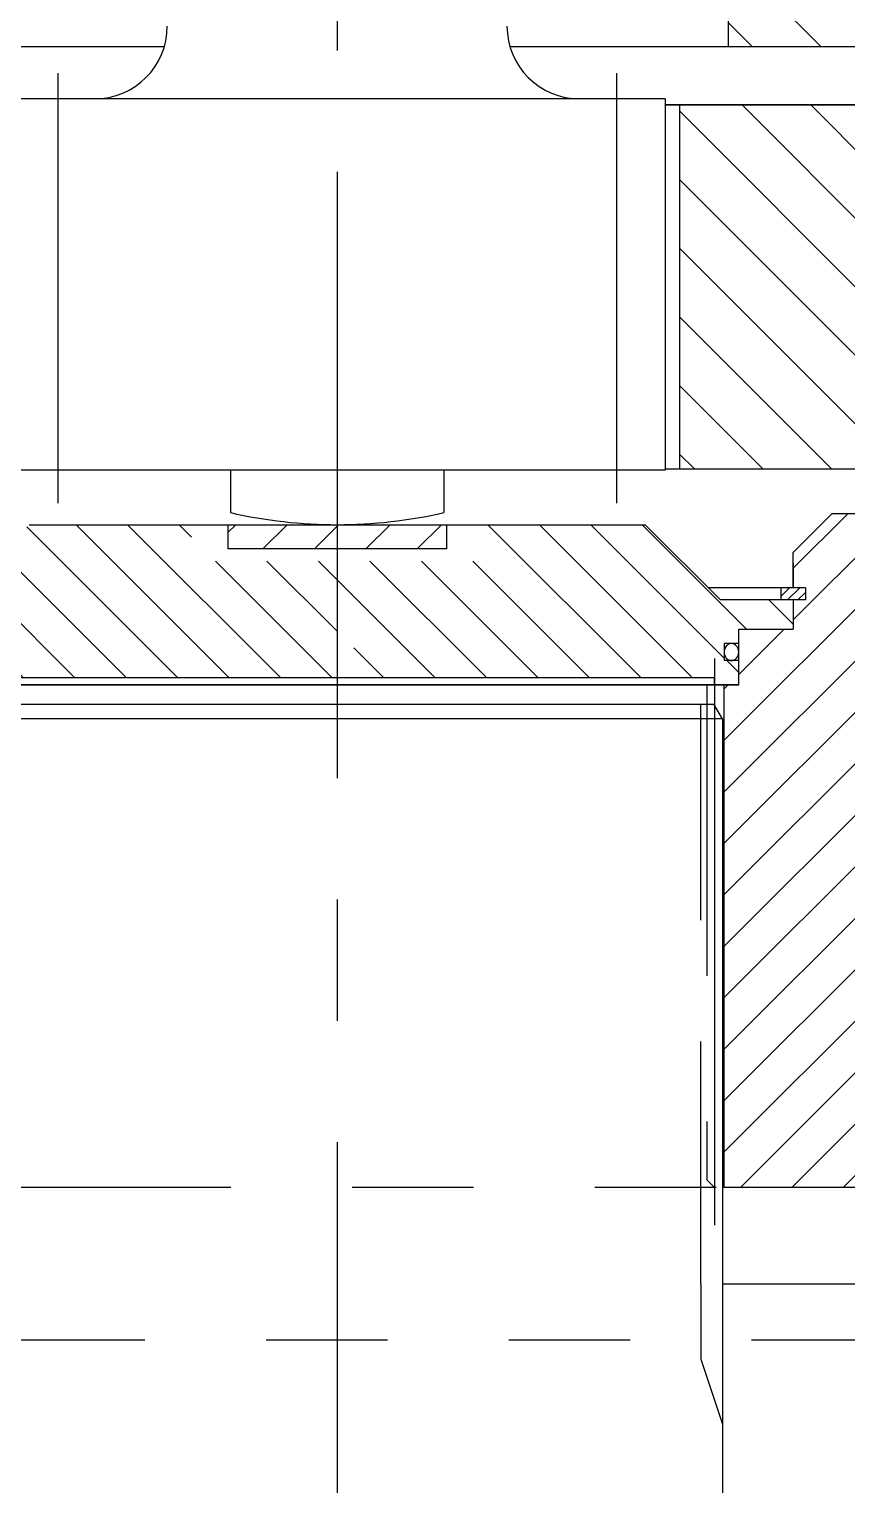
# Model space of a CAD drawing. Header units: millimetres. Extents: x 0 to 8400, y -232 to 5940.
# Drawn here: x 4409 to 4746, y 2758 to 3359 of the extents above; entities that cross this region are included whole.
import ezdxf

# ---------------------------------------------------------------- set-up
doc = ezdxf.new("R2010")
doc.units = ezdxf.units.MM
doc.header["$LTSCALE"] = 200
for name, pattern in [('F', [0.75, 0.5, -0.25]), ('G', [2, 1.25, -0.25, 0.25, -0.25]), ('K', [2.5, 1.25, -0.25, 0.25, -0.25, 0.25, -0.25])]:
    doc.linetypes.add(name, pattern=pattern)
for name, color, linetype in [('01', 7, 'Continuous'), ('02', 1, 'Continuous'), ('04', 2, 'F'), ('05', 4, 'G'), ('07', 6, 'K'), ('11', 3, 'Continuous')]:
    doc.layers.add(name, color=color, linetype=linetype)
pattern_1 = [(135, (4698.081268292802, -712.9915346404514), (-14.14213562373095, -14.14213562373095), [])]

# ---------------------------------------------------------------- blocks, each defined once
blk = doc.blocks.new('01001')
at = {"layer": '02'}
h = blk.add_hatch(dxfattribs=at)
h.set_pattern_fill('_USER', color=256, scale=20, angle=135, style=0, pattern_type=0)
h.set_pattern_definition(pattern_1)
h.paths.add_polyline_path([(10374.86026181032, 3153.457599658789), (10337.35244743172, 3153.457599658789), (10337.35244743172, 3147.457599658789), (10333.35244743172, 3147.457599658789, -0.04371584273154108), (10332.85659392589, 3147.457599658789), (10329.35244743172, 3147.45759965879), (10329.35244743172, 3153.457599658789), (10321.83526181049, 3153.457599658789), (10321.83526181049, 3163.457599658789), (9914.072761810496, 3163.457599658789), (9914.072761810496, 3121.445599658789), (9899.072761810494, 3121.445599658789), (9899.072761810494, 3088.457599658789), (10332.96148828669, 3088.457599658789), (10374.86026181032, 3111.342541408391)])
h.paths.add_polyline_path([(10427.86026181049, 3140.290928454827), (10394.86026181059, 3122.266461048665), (10394.86026181059, 3094.45759965879), (10408.48526181049, 3094.457599658789), (10408.48526181049, 3079.45759965879), (10427.86026181049, 3079.457599658791)])
h.paths.add_polyline_path([(10427.86026181049, 3140.290928454827), (10427.86026181049, 3153.457599658789), (10394.86026181059, 3153.457599658789), (10394.86026181059, 3122.266461048666)])
h.paths.add_polyline_path([(9576.647761810491, 3121.445599658789), (9561.647761810491, 3121.445599658789), (9561.647761810487, 3163.457599658787), (9272.722761810492, 3163.457599658787), (9272.722761810492, 3103.782599654504), (9252.968662219091, 3103.782599654504), (9252.968662219091, 3088.457599658791), (9576.647761810491, 3088.457599658791)])
h.paths.add_polyline_path([(10109.94517407693, 3063.932192288436), (10109.94517407693, 3110.571029861071), (10145.94517407693, 3110.571029861071), (10145.94517407693, 3063.932192288436)], flags=9)
h.paths.add_polyline_path([(9958.582199809855, 3077.583199658789), (9958.582199809855, 3108.247999658789), (9994.582199809855, 3108.247999658789), (9994.582199809855, 3077.583199658789)], flags=9)
h.paths.add_polyline_path([(10175.45139007138, 3132.362037592963), (10190.6223891872, 3132.362037592963), (10190.6223891872, 3152.054345285272), (10175.45139007138, 3152.054345285272)], flags=24)
h.paths.add_polyline_path([(10324.06297717419, 3141.08641268438), (10339.23397629002, 3141.08641268438), (10339.23397629002, 3160.778720376688), (10324.06297717419, 3160.778720376688)], flags=24)
h = blk.add_hatch(dxfattribs=at)
h.set_pattern_fill('_USER', color=256, scale=20, angle=45, style=0, pattern_type=0)
h.set_pattern_definition([(45, (4698.081268292802, -712.9915346404514), (-14.14213562373095, 14.14213562373095), [])])
h.paths.add_polyline_path([(9121.285261810492, 3051.105072075105), (9067.70000355169, 3079.457599658791), (9067.235261810492, 3079.457599658791), (9067.235261810492, 3078.457599658789), (9047.860261810492, 3078.45759965879), (9047.860261810494, 2855.907421699933), (9112.735261810492, 2839.03723684441), (9112.735261810492, 2899.457599658787, -0.289261294317525), (9121.285261810492, 2913.000032970419)])
h.paths.add_polyline_path([(9112.860261810492, 3094.457599658789), (9090.860261810492, 3094.457599658788), (9090.860261810492, 3067.20326175943), (9121.285261810493, 3051.105072075106), (9121.285261810492, 3065.975412336253, -0.2867567683141176), (9112.860261810494, 3079.457599658789)])
h.paths.add_polyline_path([(9090.860261810492, 3094.457599658789), (9078.617061609752, 3094.457599658789), (9078.617061609752, 3090.457599658789), (9071.617061609752, 3090.457599658788), (9071.617061609752, 3094.457599658788), (9067.235261810492, 3094.457599658789), (9067.235261810492, 3079.703499435424), (9090.860261810494, 3067.20326175943)])
h.paths.add_polyline_path([(9112.735261810492, 2839.03723684441), (9047.860261810492, 2855.907421699933), (9047.860261810492, 2728.45759965879), (9034.580261810494, 2728.45759965879), (9034.580261810494, 2678.45759965879), (9058.485261810494, 2678.45759965879), (9058.485261810492, 2659.45759965879), (9112.735261810492, 2659.45759965879)])
h.paths.add_polyline_path([(9008.580261810494, 2728.45759965879), (8976.510261810494, 2728.45759965879), (8976.510261810494, 2678.457599658788), (9008.580261810494, 2678.45759965879)])
h.paths.add_polyline_path([(10427.86026181049, 3062.309830953774), (10354.43526181049, 3033.348146779909), (10354.43526181049, 2951.094088121154), (10427.86026181049, 2943.078959105712)])
h.paths.add_polyline_path([(10384.86026181049, 3063.189255898038), (10376.86026181035, 3068.206836634586), (10376.86026181035, 3073.371388236978), (10374.86026181032, 3073.371388236979), (10374.86026181032, 3094.457599658789), (10372.86026181049, 3094.457599658789), (10372.86026181049, 3089.45759965879), (10365.86026181049, 3089.45759965879), (10365.86026181049, 3094.457599658789), (10362.86026181049, 3094.457599658789), (10362.86026181049, 3079.457599658789, -0.2867567683141442), (10354.43526181049, 3065.975412336252), (10354.43526181049, 3033.348146779909), (10384.86026181049, 3045.34895360306)])
h.paths.add_polyline_path([(10427.86026181049, 3078.457599658789), (10408.48526181049, 3078.45759965879), (10408.48526181049, 3094.457599658789), (10394.86026181059, 3094.45759965879), (10394.86026181059, 3073.371388236978), (10392.86026181056, 3073.371388236978), (10392.86026181056, 3068.206836634586), (10384.86026181049, 3063.189255898023), (10384.86026181049, 3045.348953603059), (10427.86026181049, 3062.309830953774)])
h.paths.add_polyline_path([(10427.86026181049, 2943.078959105711), (10354.43526181049, 2951.094088121154), (10354.43526181049, 2913.000032970421, -0.2892612943175812), (10362.98526181049, 2899.457599658788), (10362.98526181049, 2812.420287349652), (10427.86026181049, 2805.665642016207)])
h.paths.add_polyline_path([(10427.86026181049, 2805.665642016207), (10362.98526181049, 2812.420287349651), (10362.98526181049, 2685.87538590358), (10417.31026181049, 2674.478315774517), (10417.31026181049, 2678.457599658789), (10441.14026181049, 2678.457599658787), (10441.14026181049, 2728.457599658788), (10435.89026181018, 2728.457599658788), (10427.86026181049, 2728.45759965879)])
h.paths.add_polyline_path([(10417.31026181049, 2674.478315774516), (10362.98526181049, 2685.87538590358), (10362.98526181049, 2659.457599658789), (10417.31026181049, 2659.457599658789)])
h.paths.add_polyline_path([(10499.21026181049, 2728.45759965879), (10467.14026181049, 2728.45759965879), (10467.14026181049, 2678.457599658789), (10499.21026181049, 2678.45759965879)])
h.paths.add_polyline_path([(10387.40644456204, 2982.288218733184), (10402.57744367787, 2982.288218733184), (10402.57744367787, 3001.980526425493), (10387.40644456204, 3001.980526425493)], flags=24)
at = {"layer": '02', "linetype": 'Continuous'}
h = blk.add_hatch(dxfattribs=at)
h.set_pattern_fill('_USER', color=1, scale=20, angle=135, style=0, pattern_type=0)
h.set_pattern_definition(pattern_1)
h.paths.add_polyline_path([(9960.190261832859, 2991.957599658787), (9960.190261832859, 3035.957599653853), (9954.095406884224, 3035.957599653853), (9954.095406884226, 3038.957599653853), (9960.190261832859, 3038.957599653853), (9960.19026183286, 3064.45759965879), (9878.941611618844, 3064.457599658789), (9878.941611618844, 2914.457599658787), (9960.190261834321, 2914.457599658787), (9960.190261833839, 2939.957599669081), (9954.09540688236, 2939.95759966931), (9954.09540688247, 2942.95759966362), (9960.190261833783, 2942.957599663628)])
h.paths.add_polyline_path([(10240.19026178804, 2988.285462284257), (10240.19026178719, 2942.957599658518), (10246.28511673499, 2942.957599658289), (10246.28511673488, 2939.957599658289), (10240.19026178713, 2939.957599658519), (10240.19026178665, 2914.457599658787), (10319.63151491537, 2914.457599658788), (10319.63151491537, 3019.62019137448)])
h.paths.add_polyline_path([(10246.28511673675, 3035.957599653853), (10240.19026178811, 3035.957599653853), (10240.19026178811, 2991.957599658787), (10240.19026178804, 2988.285462284257), (10319.63151491537, 3019.62019137448), (10319.63151491537, 3064.457599658789), (10289.02121631355, 3064.45759965879), (10242.33467733305, 3038.957599653852), (10246.28511673675, 3038.957599653852)])
h.paths.add_polyline_path([(10240.19026178811, 3064.457599658789), (10240.19026178811, 3038.957599653853), (10242.33467733305, 3038.957599653853), (10289.02121631355, 3064.457599658789)], flags=17)
h.paths.add_polyline_path([(9903.206102576856, 3002.432117611546), (9903.206102576856, 3071.44559965879), (9939.210826986306, 3071.44559965879), (9939.210826986306, 3002.432117611546)], flags=9)
h.paths.add_polyline_path([(10290.11221695485, 2948.247788721553), (10305.28321607068, 2948.247788721553), (10305.28321607068, 2967.940096413861), (10290.11221695485, 2967.940096413861)], flags=24)
h.paths.add_polyline_path([(10233.08882439856, 3028.685489660255), (10248.25982351439, 3028.685489660255), (10248.25982351439, 3048.377797352564), (10233.08882439856, 3048.377797352564)], flags=9)
h = blk.add_hatch(dxfattribs=at)
h.set_pattern_fill('_USER', color=1, scale=15, angle=45, style=0, pattern_type=0)
h.set_pattern_definition([(45, (4698.081268292802, -304.5716036812109), (-10.60660171779821, 10.60660171779821), [])])
h.paths.add_polyline_path([(9310.530261810494, 2942.957599663723), (9298.030261810494, 2942.957599663708), (9298.030261810494, 2937.957599663907, -0.4142135623729884), (9293.030261810494, 2932.957599663909), (9290.950682277176, 2932.957599663909), (9289.912424871283, 2932.957599663909), (9264.643795918417, 2899.894006511444, -0.2339646167332743), (9256.691888091667, 2895.957599663602), (9249.860261810496, 2895.957599663602, 0.4142135623731128), (9219.860261810492, 2865.957599663602), (9219.860261810492, 2810.957599658629, 0.414213562373094), (9249.860261810492, 2780.957599658629), (9299.92534664064, 2780.957599658629), (9299.92534664064, 2788.957599658626), (9310.530261810494, 2788.957599658626)])
h.paths.add_polyline_path([(9440.530261810494, 2788.957599658626), (9451.373612900457, 2788.957599658625), (9451.373612900457, 2780.957599658627), (9487.860261810492, 2780.957599658628, -0.4142135623730951), (9507.860261810492, 2760.957599658628), (9507.860261810492, 2670.957599658628), (9509.260261810492, 2670.957599658628), (9509.260261810492, 2618.457599658786), (9578.425261810495, 2618.457599658786), (9578.425261810495, 2825.45759965879), (9572.360261810492, 2825.45759965879), (9572.360261810494, 2848.457599658791), (9549.860261810492, 2848.457599658791), (9549.860261810492, 2860.457599658789), (9544.860261810492, 2860.45759965879), (9544.860261810492, 2865.457599658789), (9549.860261810494, 2865.457599658789), (9549.860261810496, 2880.031752290633), (9533.934414437517, 2895.957599663609), (9494.368635534373, 2895.957599658626, -0.2339646167567582), (9486.416727706586, 2899.894006506177), (9461.148098749705, 2932.957599663909), (9458.922506986324, 2932.957599663909), (9458.030261810503, 2932.957599663907, -0.414213562373681), (9453.030261810494, 2937.957599663907), (9453.030261810494, 2942.957599663707), (9440.530261810494, 2942.957599663722)])
h.paths.add_polyline_path([(10035.19026181049, 2942.95759966372), (10022.69026181049, 2942.957599663706), (10022.69026181049, 2937.957599663907, -0.414213562373681), (10017.69026181048, 2932.957599663907), (10016.79801663466, 2932.957599663909), (10014.57242487128, 2932.957599663909), (9989.303795914355, 2899.819853889524, -0.233964616721668), (9981.351888087873, 2895.883447042031), (9941.786109183471, 2895.883447042034), (9925.860261810489, 2879.957599669057), (9925.860261810492, 2865.457599658789), (9930.860261810492, 2865.457599658789), (9930.860261810492, 2860.457599658789), (9925.860261810492, 2860.457599658789), (9925.860261810492, 2848.457599658791), (9903.360261810494, 2848.45759965879), (9903.360261810492, 2825.45759965879), (9897.295261810494, 2825.457599658789), (9897.295261810494, 2618.457599658786), (9966.460261810495, 2618.457599658787), (9966.460261810495, 2670.957599658628), (9967.860261810492, 2670.957599658628), (9967.860261810492, 2760.957599658628, -0.3892033906095524), (9986.139620635447, 2780.883447042032), (10024.34691072053, 2780.883447042033), (10024.34691072053, 2788.883447042031), (10035.19026181049, 2788.883447042031)])
h.paths.add_polyline_path([(10255.86026181049, 2865.883447047007, 0.4142135623731128), (10225.86026181049, 2895.883447047007), (10219.02863552932, 2895.883447047006, -0.2339646167216768), (10211.07672770284, 2899.819853894501), (10185.8080987497, 2932.957599663909), (10184.76984134381, 2932.957599663909), (10183.58250698632, 2932.957599663909), (10182.6902618105, 2932.957599663907, -0.414213562373681), (10177.69026181049, 2937.957599663907), (10177.69026181049, 2942.957599663705), (10165.19026181049, 2942.95759966372), (10165.19026181049, 2788.883447042031), (10175.79517698035, 2788.883447042031), (10175.79517698035, 2780.883447042033), (10225.86026181049, 2780.883447042033, 0.414213562373094), (10255.86026181049, 2810.883447042033)])
h = blk.add_hatch(dxfattribs=at)
h.set_pattern_fill('_USER', color=1, scale=15, angle=135, style=0, pattern_type=0)
h.set_pattern_definition([(135, (4683.626760356682, -304.5716036812109), (-10.60660171779821, -10.60660171779821), [])])
h.paths.add_polyline_path([(9579.860261810492, 2860.45759965879), (9549.860261810492, 2860.45759965879), (9549.860261810492, 2848.45759965879), (9572.360261810492, 2848.457599658791), (9572.360261810492, 2842.457599658791), (9578.360261810492, 2842.457599658791), (9578.360261810492, 2835.457599658791), (9576.312361057051, 2835.457599658791), (9579.032644618641, 2825.45759965879), (9582.285261810492, 2825.45759965879), (9582.285261810492, 2828.45759965879), (9737.860261810492, 2828.457599658791), (9737.860261810492, 2876.457599658789), (9677.860261810492, 2876.45759965879), (9677.860261810492, 2891.457599658793), (9610.860261810496, 2891.457599658794)])
h.paths.add_polyline_path([(9893.435261810493, 2828.45759965879), (9893.435261810493, 2825.45759965879), (9903.360261810492, 2825.45759965879), (9903.360261810492, 2835.45759965879), (9897.360261810492, 2835.45759965879), (9897.360261810492, 2842.457599658791), (9903.360261810492, 2842.45759965879), (9903.360261810492, 2848.45759965879), (9925.860261810492, 2848.457599658791), (9925.860261810492, 2860.457599658789), (9895.860261810494, 2860.457599658789), (9864.860261810496, 2891.457599658789), (9797.860261810492, 2891.45759965879), (9797.860261810492, 2876.45759965879), (9737.860261810492, 2876.45759965879), (9737.860261810492, 2859.790066694007), (9749.10869787393, 2828.45759965879)])
h.paths.add_polyline_path([(9576.312361057051, 2835.45759965879), (9572.360261810492, 2835.457599658791), (9572.360261810492, 2825.45759965879), (9579.032644618641, 2825.45759965879)], flags=16)
h.paths.add_polyline_path([(9540.734952234932, 2854.864873905651), (9555.90595135076, 2854.864873905651), (9555.90595135076, 2874.557181597959), (9540.734952234932, 2874.557181597959)], flags=9)
h.paths.add_polyline_path([(9568.271313976718, 2829.863582564773), (9583.442313092546, 2829.863582564773), (9583.442313092546, 2849.555890257082), (9568.271313976718, 2849.555890257082)], flags=25)
h.paths.add_polyline_path([(9730.771313976718, 2850.696049599987), (9745.942313092546, 2850.696049599987), (9745.942313092546, 2870.388357292296), (9730.771313976718, 2870.388357292296)], flags=9)
h = blk.add_hatch(dxfattribs=at)
h.set_pattern_fill('_USER', color=1, scale=15, angle=45, style=0, pattern_type=0)
h.set_pattern_definition([(45, (4683.626760356682, -304.5716036812109), (-10.60660171779821, 10.60660171779821), [])])
h.paths.add_polyline_path([(9782.860261810492, 2891.45759965879), (9737.860261810492, 2891.457599658791), (9737.860261810492, 2881.457599658791), (9782.860261810492, 2881.457599658789)])
h.paths.add_polyline_path([(9737.860261810492, 2881.45759965879), (9737.860261810492, 2891.457599658791), (9692.860261810492, 2891.457599658792), (9692.860261810492, 2881.457599658791)])
h = blk.add_hatch(dxfattribs=at)
h.set_pattern_fill('_USER', color=1, scale=15, angle=45, style=0, pattern_type=0)
h.set_pattern_definition([(135, (16917.48440633965, 0), (10.60660171779821, 10.60660171779821), [])])
h.paths.add_polyline_path([(9985.510261810494, 2663.457599658787), (9971.460261810495, 2663.457599658788), (9971.460261810495, 2668.457599658787), (10007.86026181049, 2668.457599658787), (10007.86026181049, 2678.457599658787), (10027.86026181049, 2678.457599658787), (10027.86026181049, 2740.457599658787), (10087.86026181049, 2740.457599658787), (10087.86026181049, 2733.457599658788), (10127.86026181049, 2693.457599658787), (10243.06826181049, 2693.457599658787), (10243.06826181049, 2633.457599658788), (10235.66026181049, 2633.457599658788), (10235.66026181049, 2621.457599658789), (10041.96026181049, 2621.457599658788), (10041.96026181049, 2583.457599658789), (10036.96026181049, 2578.457599658787), (9995.360261810492, 2578.457599658788), (9985.510261810494, 2621.097599658786), (9985.510261810494, 2623.557599658787), (9992.860261810492, 2623.557599658787), (9992.860261810492, 2628.557599658788), (9985.510261810494, 2628.557599658788)])
edge = h.paths.add_edge_path()
edge.add_line((10318.25226181049, 2693.457599658787), (10357.36026181049, 2693.457599658787))
edge.add_line((10357.36026181049, 2693.457599658787), (10357.36026181049, 2653.457599658785))
edge.add_line((10357.36026181049, 2653.457599658785), (10417.23526181049, 2653.457599658787))
edge.add_line((10417.23526181049, 2653.457599658787), (10417.23526181049, 2671.657599658793))
edge.add_line((10417.23526181049, 2671.657599658793), (10420.29269269699, 2674.715030545284))
edge.add_ellipse((10419.44360508755, 2676.329902876457), major_axis=(1.823741624486843, 1.694526987754304), ratio=0.7207371697363877, start_angle=258.9491555986681, end_angle=286.885066332799)
edge.add_ellipse((10419.44360508755, 2676.329902876457), major_axis=(1.823741624486843, 1.694526987754304), ratio=0.7207371697363877, start_angle=286.885066332799, end_angle=390.60908917607657, ccw=False)
edge.add_line((10421.14197308806, 2675.564310936361), (10424.03526181049, 2678.457599658792))
edge.add_line((10424.03526181049, 2678.457599658792), (10441.14026181049, 2678.457599658791))
edge.add_line((10441.14026181049, 2678.457599658791), (10441.14026181049, 2618.457599658789))
edge.add_line((10441.14026181049, 2618.457599658789), (10417.23526181049, 2618.457599658789))
edge.add_line((10417.23526181049, 2618.457599658789), (10417.23526181049, 2621.457599658789))
edge.add_line((10417.23526181049, 2621.457599658789), (10325.66026181049, 2621.457599658789))
edge.add_line((10325.6602618105, 2621.457599658789), (10325.6602618105, 2633.457599658788))
edge.add_line((10325.6602618105, 2633.457599658788), (10318.25226181049, 2633.457599658788))
edge.add_line((10318.25226181049, 2633.457599658788), (10318.25226181049, 2693.457599658787))
h.paths.add_polyline_path([(10467.14026181049, 2678.457599658791), (10499.21026181049, 2678.457599658789), (10499.21026181049, 2618.457599658789), (10467.14026181049, 2618.457599658789)])
h.paths.add_polyline_path([(9433.760261810494, 2621.457599658788), (9240.060261810493, 2621.457599658789), (9240.060261810493, 2633.457599658788), (9232.652261810494, 2633.457599658788), (9232.652261810494, 2693.457599658787), (9347.860261810492, 2693.457599658787), (9387.860261810494, 2733.457599658786), (9387.860261810494, 2740.457599658787), (9447.860261810492, 2740.457599658787), (9447.860261810492, 2678.457599658788), (9467.860261810492, 2678.457599658788), (9467.860261810492, 2668.457599658787), (9504.260261810492, 2668.457599658787), (9504.260261810494, 2663.457599658788), (9490.210261810495, 2663.457599658787), (9490.210261810495, 2628.557599658788), (9482.860261810492, 2628.557599658788), (9482.860261810492, 2623.557599658788), (9490.210261810491, 2623.557599658787), (9490.210261810491, 2621.097599658787), (9480.360261810492, 2578.457599658787), (9438.760261810492, 2578.457599658787), (9433.760261810494, 2583.457599658788)])
edge = h.paths.add_edge_path()
edge.add_line((9044.080261810494, 2653.457599658787), (9034.580261810494, 2653.457599658787))
edge.add_line((9034.580261810494, 2653.457599658787), (9034.580261810494, 2678.457599658789))
edge.add_line((9034.580261810494, 2678.457599658789), (9051.610261810492, 2678.457599658789))
edge.add_line((9051.610261810492, 2678.457599658789), (9054.950710641187, 2675.117150828141))
edge.add_ellipse((9056.27691853343, 2676.329902876594), major_axis=(-1.823741624486501, 1.694526987754671), ratio=0.7207371697363876, start_angle=86.6363884125912, end_angle=87.52938965594853)
edge.add_ellipse((9056.27691853343, 2676.329902876594), major_axis=(-1.823741624486501, 1.694526987754671), ratio=0.7207371697363876, start_angle=87.52938965594848, end_angle=200.2065284204878, ccw=False)
edge.add_line((9054.978129306988, 2675.089732162293), (9058.410261810493, 2671.657599658788))
edge.add_line((9058.410261810493, 2671.657599658788), (9058.410261810493, 2659.457599658789))
edge.add_line((9058.410261810493, 2659.457599658789), (9058.410261810492, 2653.457599658787))
edge.add_line((9058.410261810492, 2653.457599658787), (9118.360261810492, 2653.457599658786))
edge.add_line((9118.360261810492, 2653.457599658786), (9118.360261810492, 2693.457599658787))
edge.add_line((9118.360261810494, 2693.457599658787), (9157.468261810493, 2693.457599658787))
edge.add_line((9157.468261810493, 2693.457599658787), (9157.468261810493, 2633.457599658788))
edge.add_line((9157.468261810494, 2633.457599658788), (9150.060261810493, 2633.457599658788))
edge.add_line((9150.060261810493, 2633.457599658788), (9150.060261810495, 2621.457599658789))
edge.add_line((9150.060261810493, 2621.457599658789), (9058.485261810492, 2621.457599658789))
edge.add_line((9058.485261810492, 2621.457599658789), (9058.485261810492, 2618.457599658788))
edge.add_line((9058.485261810492, 2618.457599658788), (9044.080261810494, 2618.457599658788))
edge.add_line((9044.080261810494, 2618.457599658788), (9044.080261810494, 2653.457599658787))
h.paths.add_polyline_path([(8976.510261810494, 2678.457599658789), (9008.580261810494, 2678.457599658789), (9008.580261810494, 2653.457599658787), (9003.33026181018, 2653.457599658787), (8999.080261810494, 2653.457599658787), (8999.080261810494, 2618.457599658787), (8976.510261810494, 2618.457599658787)])
at = {"layer": '05', "linetype": 'G'}
h = blk.add_hatch(dxfattribs=at)
h.set_pattern_fill('_USER', color=4, scale=3, angle=45, style=0, pattern_type=0)
h.set_pattern_definition([(45, (6138.521607112002, -304.5716036812109), (-2.121320343559642, 2.121320343559643), [])])
h.paths.add_polyline_path([(9930.860261810492, 2860.457599658789), (9930.860261810492, 2865.457599658789), (9920.860261810492, 2865.457599658791), (9920.860261810492, 2860.457599658789)])
at = {"layer": '01', "ltscale": 0.8}
for p, q in [((9899.072761810496, 3121.445599658789), (9899.072761810496, 3088.457599658791)), ((9666.478437853002, 3088.457599658791), (9122.860261810494, 3088.457599658791)), ((10352.8602618105, 3088.457599658789), (9809.242085767986, 3088.45759965879)), ((9899.072761810496, 3088.45759965879), (9809.242085767986, 3088.457599658789)), ((9873.001761810494, 3066.957599658789), (9602.718761810494, 3066.957599658789)), ((9873.001761810494, 3066.957599658789), (9873.001761810494, 2913.957599658789)), ((10347.86026181049, 3064.457599658787), (9873.001761810494, 3064.457599658787)), ((9873.001761810494, 2913.957599658789), (9602.718761810494, 2913.957599658789)), ((9693.860261810494, 2913.957599658789), (9693.860261810494, 2896.457599658791)), ((9781.860261810494, 2913.957599658789), (9781.860261810492, 2896.45759965879)), ((9873.001761810494, 2914.457599658787), (10000.46556199005, 2914.457599658789))]:
    blk.add_line(p, q, dxfattribs=at)
at = {"layer": '01', "color": 7, "linetype": 'Continuous', "ltscale": 0.8}
blk.add_line((9873.001761810494, 3064.457599658789), (10347.86026181049, 3064.457599658789), dxfattribs=at)
at = {"layer": '01'}
for p, q in [((9878.941611618846, 3064.457599658787), (9878.941611618846, 2914.457599658787)), ((9692.860261810494, 2891.45759965879), (9692.860261810494, 2881.45759965879)), ((9782.860261810494, 2891.45759965879), (9782.860261810494, 2881.45759965879)), ((9782.860261810494, 2881.45759965879), (9692.860261810494, 2881.45759965879))]:
    blk.add_line(p, q, dxfattribs=at)
at = {"layer": '01', "color": 7, "linetype": 'Continuous', "ltscale": 1.2}
for p, q in [((9925.860261810494, 2879.957599669061), (9941.78610918347, 2895.883447042032)), ((9981.351888087873, 2895.883447042031), (9941.78610918347, 2895.883447042034)), ((9610.860261810496, 2891.457599658794), (9864.860261810496, 2891.457599658789)), ((9925.860261810494, 2875.457599658794), (9925.860261810494, 2865.45759965879)), ((9925.860261810494, 2875.457599658794), (9925.860261810494, 2865.45759965879)), ((9930.860261810494, 2865.457599658789), (9890.860261810494, 2865.45759965879)), ((9930.860261810494, 2865.457599658789), (9890.860261810494, 2865.45759965879)), ((9930.860261810494, 2865.457599658789), (9890.860261810494, 2865.45759965879)), ((9930.860261810494, 2865.457599658789), (9890.860261810494, 2865.45759965879)), ((9920.860261810494, 2860.457599658789), (9920.860261810494, 2865.457599658789)), ((9920.860261810494, 2860.457599658789), (9920.860261810494, 2865.457599658789)), ((9930.860261810494, 2865.457599658789), (9930.860261810494, 2860.45759965879)), ((9930.860261810494, 2865.457599658789), (9930.860261810494, 2860.45759965879)), ((9930.860261810494, 2860.457599658789), (9895.860261810494, 2860.457599658789)), ((9930.860261810494, 2860.457599658789), (9895.860261810494, 2860.457599658789)), ((9930.860261810494, 2860.457599658789), (9895.860261810494, 2860.457599658789)), ((9930.860261810494, 2860.457599658789), (9895.860261810494, 2860.457599658789)), ((9925.860261810494, 2860.457599658789), (9925.860261810494, 2848.45759965879)), ((9925.860261810494, 2860.457599658789), (9925.860261810494, 2848.45759965879)), ((9903.360261810494, 2848.45759965879), (9925.860261810494, 2848.45759965879)), ((9903.360261810494, 2848.45759965879), (9925.860261810494, 2848.45759965879)), ((9903.360261810494, 2825.45759965879), (9903.360261810494, 2848.45759965879)), ((9903.360261810494, 2825.45759965879), (9903.360261810494, 2848.45759965879)), ((9903.360261810494, 2825.45759965879), (9572.360261810494, 2825.45759965879)), ((10036.96026181049, 2578.457599658787), (9896.610261810489, 2578.457599658787)), ((10036.96026181049, 2578.457599658787), (9896.610261810489, 2578.457599658787))]:
    blk.add_line(p, q, dxfattribs=at)
at = {"layer": '01', "ltscale": 1.2}
for p, q in [((9895.860261810494, 2860.45759965879), (9864.860261810492, 2891.457599658793)), ((9925.860261810494, 2865.45759965879), (9925.86026181049, 2879.957599669063)), ((9925.860261810494, 2865.45759965879), (9925.86026181049, 2879.957599669063)), ((9897.360261810494, 2842.45759965879), (9897.360261810494, 2835.45759965879)), ((9903.360261810494, 2842.45759965879), (9897.360261810494, 2842.457599658791)), ((9903.360261810494, 2842.45759965879), (9897.360261810494, 2842.457599658791)), ((9897.360261810494, 2842.45759965879), (9897.360261810494, 2835.45759965879)), ((9903.360261810494, 2835.45759965879), (9897.360261810494, 2835.45759965879)), ((9903.360261810494, 2835.45759965879), (9897.360261810494, 2835.45759965879)), ((9582.360261810494, 2828.45759965879), (9893.360261810494, 2828.45759965879)), ((9893.360261810494, 2825.45759965879), (9893.360261810494, 2828.45759965879)), ((9893.360261810494, 2825.45759965879), (9893.360261810494, 2828.45759965879)), ((9572.360261810494, 2825.45759965879), (9903.360261810494, 2825.45759965879)), ((9897.295261810494, 2825.45759965879), (9897.295261810494, 2618.45759965879)), ((9897.295261810494, 2618.457599658786), (9966.460261810495, 2618.457599658786))]:
    blk.add_line(p, q, dxfattribs=at)
at = {"layer": '01', "ltscale": 0.8}
for centre, radius, start, end in [((9637.860261810494, 3096.957599658789), 30, 270, 0), ((9837.860261810494, 3096.957599658789), 30, 180, 270), ((9737.860261810496, 3087.557599658779), 196.0999999999877, 257.0338526142068, 282.9661473857932)]:
    blk.add_arc(centre, radius, start, end, dxfattribs=at)
at = {"layer": '04', "color": 2, "linetype": 'F', "ltscale": 1.2}
for p, q in [((9890.260261810494, 2825.45759965879), (9890.260261810494, 2621.45759965879)), ((9890.260261810494, 2621.457599658787), (9893.260261810494, 2618.457599658787))]:
    blk.add_line(p, q, dxfattribs=at)
at = {"layer": '05', "color": 4, "linetype": 'G', "ltscale": 0.8}
for p, q in [((9622.713761810493, 3077.584899572829), (9622.713761810493, 2900.2567951594)), ((9853.006761810495, 3077.584899572829), (9853.006761810495, 2900.2567951594))]:
    blk.add_line(p, q, dxfattribs=at)
at = {"layer": '05', "color": 4, "linetype": 'G', "ltscale": 1.2}
blk.add_line((9893.435261810495, 2836.305310310461), (9893.435261810495, 2602.807504053853), dxfattribs=at)
at = {"layer": '11', "color": 3, "linetype": 'Continuous', "ltscale": 1.2, "extrusion": (0, 0, -1)}
blk.add_ellipse((9900.360261810494, 2838.957599658791), major_axis=(0, 3.5), ratio=0.8571428571428571, dxfattribs=at)
blk.add_ellipse((9900.360261810494, 2838.957599658791), major_axis=(0, 3.5), ratio=0.8571428571428571, dxfattribs=at)

msp = doc.modelspace()

# ---------------------------------------------------------------- linework, layer by layer
at = {"layer": '01', "color": 7, "linetype": 'Continuous'}
for p, q in [((4380.312182974809, 3080.251790916851), (4690.883979744533, 3080.251790916851)), ((4694.348081359674, 3074.251790916844), (4690.883979744536, 3080.251790916844)), ((4694.348081359673, 3074.251790916847), (4376.848081359671, 3074.251790916847)), ((4694.348081359673, 3074.251790916847), (4694.348081359673, 2695.252239288953))]:
    msp.add_line(p, q, dxfattribs=at)
at = {"layer": '04', "color": 2, "linetype": 'F'}
for p, q in [((4685.458081359673, 2841.251790916851), (4685.458081359673, 3080.251790916851)), ((4685.458081359673, 2841.251790916851), (4685.458081359673, 2810.251790916855)), ((4685.458081359679, 2810.25179091684), (4694.348081359682, 2783.58499810918))]:
    msp.add_line(p, q, dxfattribs=at)
at = {"layer": '05', "color": 4, "linetype": 'G'}
msp.add_line((4535.598081359676, 3699.722164974442), (4535.598081359676, 2548.295850916698), dxfattribs=at)
at = {"layer": '07', "color": 6, "linetype": 'K'}
for p, q in [((3741.848081359676, 2881.251790916851), (5329.348081359676, 2881.251790916851)), ((2206.348081359676, 2818.251790916851), (5394.598081359676, 2818.251790916851))]:
    msp.add_line(p, q, dxfattribs=at)

# ---------------------------------------------------------------- block references
at = {"layer": '01'}
msp.add_blockref('01001', (-5202.262180450818, 262.7941912580627), dxfattribs=at)

doc.saveas('drawing.dxf')
